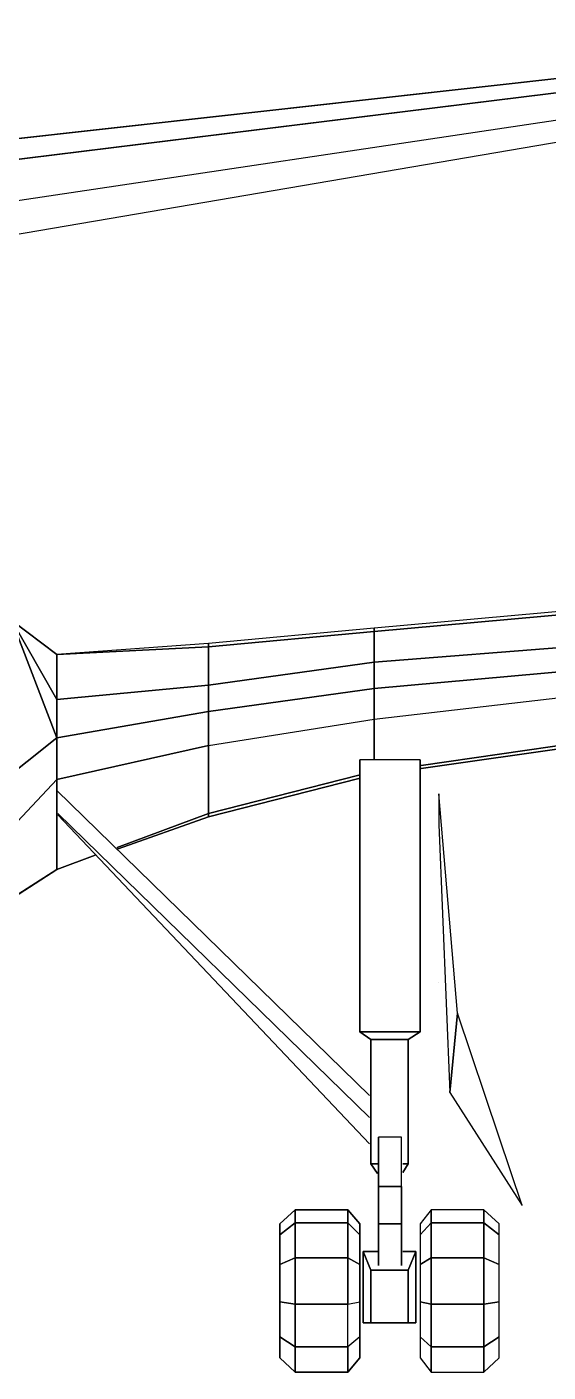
# Model space of a CAD drawing. Header units: millimetres. Extents: x -2415.6 to -2324.5, y 1851.1 to 1878.7.
# Drawn here: x -2365.24 to -2360.14, y 1851.08 to 1864.25 of the extents above; entities that cross this region are included whole.
import ezdxf

# ---------------------------------------------------------------- set-up
doc = ezdxf.new("R2010")
doc.units = ezdxf.units.MM
doc.header["$LTSCALE"] = 10
doc.layers.add('Aeronaves', color=2, linetype='Continuous')

msp = doc.modelspace()

# ---------------------------------------------------------------- linework, layer by layer
at = {"layer": 'Aeronaves'}
for p, q in [((-2366.232, 1863.054), (-2355.515, 1864.246)), ((-2355.515, 1864.246), (-2366.232, 1863.054)), ((-2366.232, 1862.84), (-2355.515, 1864.16)), ((-2355.515, 1864.16), (-2366.232, 1862.84)), ((-2355.515, 1864.01), (-2366.232, 1862.41)), ((-2355.515, 1864.01), (-2366.232, 1862.41)), ((-2366.232, 1862.066), (-2355.515, 1863.892)), ((-2366.232, 1862.066), (-2355.515, 1863.892)), ((-2358.994, 1858.619), (-2361.84, 1858.362)), ((-2358.994, 1858.619), (-2361.84, 1858.362)), ((-2358.994, 1858.587), (-2361.84, 1858.33)), ((-2361.84, 1858.33), (-2358.994, 1858.587)), ((-2365.383, 1858.437), (-2364.943, 1858.104)), ((-2364.943, 1858.104), (-2365.383, 1858.437)), ((-2365.383, 1858.437), (-2364.943, 1857.664)), ((-2364.943, 1858.104), (-2365.383, 1858.437)), ((-2365.383, 1858.437), (-2364.943, 1857.288)), ((-2364.943, 1857.664), (-2365.383, 1858.437)), ((-2365.383, 1858.437), (-2364.943, 1858.104)), ((-2364.943, 1857.288), (-2365.383, 1858.437)), ((-2361.84, 1858.362), (-2363.461, 1858.211)), ((-2361.84, 1858.362), (-2363.461, 1858.211)), ((-2361.84, 1858.33), (-2363.461, 1858.179)), ((-2363.461, 1858.179), (-2361.84, 1858.33)), ((-2361.84, 1858.33), (-2361.84, 1858.362)), ((-2361.84, 1858.362), (-2361.84, 1858.33)), ((-2361.84, 1858.33), (-2361.84, 1858.029)), ((-2361.84, 1858.029), (-2361.84, 1858.33)), ((-2363.461, 1858.211), (-2364.943, 1858.104)), ((-2363.461, 1858.211), (-2364.943, 1858.104)), ((-2363.461, 1858.179), (-2364.943, 1858.104)), ((-2364.943, 1858.104), (-2363.461, 1858.179)), ((-2363.461, 1858.179), (-2363.461, 1858.211)), ((-2363.461, 1858.211), (-2363.461, 1858.179)), ((-2363.461, 1858.179), (-2363.461, 1857.803)), ((-2363.461, 1857.803), (-2363.461, 1858.179)), ((-2358.994, 1858.254), (-2361.84, 1858.029)), ((-2361.84, 1858.029), (-2358.994, 1858.254)), ((-2364.943, 1858.104), (-2364.943, 1857.664)), ((-2364.943, 1857.664), (-2364.943, 1858.104)), ((-2361.84, 1858.029), (-2363.461, 1857.803)), ((-2363.461, 1857.803), (-2361.84, 1858.029)), ((-2361.84, 1857.771), (-2358.994, 1858.029)), ((-2361.84, 1858.029), (-2361.84, 1857.771)), ((-2361.84, 1857.771), (-2361.84, 1858.029)), ((-2358.994, 1858.029), (-2361.84, 1857.771)), ((-2363.461, 1857.803), (-2364.943, 1857.664)), ((-2364.943, 1857.664), (-2363.461, 1857.803)), ((-2363.461, 1857.803), (-2363.461, 1857.546)), ((-2363.461, 1857.546), (-2363.461, 1857.803)), ((-2363.461, 1857.546), (-2361.84, 1857.771)), ((-2361.84, 1857.771), (-2363.461, 1857.546)), ((-2361.84, 1857.47), (-2358.994, 1857.803)), ((-2361.84, 1857.47), (-2358.994, 1857.803)), ((-2361.84, 1857.771), (-2361.84, 1857.47)), ((-2361.84, 1857.47), (-2361.84, 1857.771)), ((-2364.943, 1857.664), (-2364.943, 1857.288)), ((-2364.943, 1857.288), (-2364.943, 1857.664)), ((-2364.943, 1857.288), (-2363.461, 1857.546)), ((-2363.461, 1857.546), (-2364.943, 1857.288)), ((-2363.461, 1857.546), (-2363.461, 1857.213)), ((-2363.461, 1857.213), (-2363.461, 1857.546)), ((-2363.461, 1857.213), (-2361.84, 1857.47)), ((-2363.461, 1857.213), (-2361.84, 1857.47)), ((-2361.84, 1857.084), (-2361.84, 1857.47)), ((-2361.84, 1857.47), (-2361.84, 1857.084)), ((-2361.378, 1857.019), (-2358.994, 1857.363)), ((-2358.994, 1857.363), (-2361.378, 1857.019)), ((-2364.943, 1857.288), (-2365.738, 1856.654)), ((-2365.738, 1856.654), (-2364.943, 1857.288)), ((-2364.943, 1857.288), (-2364.943, 1856.88)), ((-2364.943, 1856.88), (-2364.943, 1857.288)), ((-2364.943, 1856.88), (-2363.461, 1857.213)), ((-2363.461, 1857.213), (-2364.943, 1856.88)), ((-2363.461, 1857.213), (-2363.461, 1856.547)), ((-2363.461, 1856.547), (-2363.461, 1857.213)), ((-2358.994, 1857.331), (-2361.378, 1856.987)), ((-2361.378, 1856.987), (-2358.994, 1857.331)), ((-2361.979, 1854.41), (-2361.979, 1857.073)), ((-2361.979, 1857.073), (-2361.979, 1854.41)), ((-2361.389, 1857.073), (-2361.979, 1857.073)), ((-2361.389, 1857.073), (-2361.389, 1854.41)), ((-2361.389, 1854.41), (-2361.389, 1857.073)), ((-2364.943, 1856.88), (-2366.747, 1854.958)), ((-2366.747, 1854.958), (-2364.943, 1856.88)), ((-2364.943, 1856.88), (-2364.943, 1855.999)), ((-2364.943, 1855.999), (-2364.943, 1856.88)), ((-2361.99, 1856.923), (-2363.461, 1856.547)), ((-2363.461, 1856.547), (-2361.99, 1856.923)), ((-2361.99, 1856.891), (-2363.461, 1856.515)), ((-2363.461, 1856.515), (-2361.99, 1856.891)), ((-2361.883, 1853.787), (-2364.943, 1856.772)), ((-2361.206, 1856.74), (-2361.206, 1856.44)), ((-2361.024, 1854.593), (-2361.206, 1856.74)), ((-2364.932, 1856.547), (-2361.883, 1853.572)), ((-2361.883, 1853.572), (-2364.932, 1856.547)), ((-2364.932, 1856.536), (-2361.883, 1853.315)), ((-2361.883, 1853.315), (-2364.932, 1856.536)), ((-2363.461, 1856.547), (-2364.352, 1856.214)), ((-2364.352, 1856.214), (-2363.461, 1856.547)), ((-2363.461, 1856.515), (-2364.342, 1856.203)), ((-2364.342, 1856.203), (-2363.461, 1856.515)), ((-2363.461, 1856.547), (-2363.461, 1856.515)), ((-2363.461, 1856.515), (-2363.461, 1856.547)), ((-2361.206, 1856.44), (-2361.099, 1853.819)), ((-2364.352, 1856.214), (-2364.342, 1856.203)), ((-2364.943, 1855.999), (-2364.567, 1856.139)), ((-2364.567, 1856.139), (-2364.943, 1855.999)), ((-2364.943, 1855.999), (-2364.567, 1856.139)), ((-2366.683, 1854.893), (-2364.943, 1855.999)), ((-2364.943, 1855.999), (-2366.489, 1855.001)), ((-2366.489, 1855.001), (-2364.943, 1855.999)), ((-2364.943, 1855.999), (-2366.479, 1855.022)), ((-2361.206, 1854.893), (-2361.206, 1854.893)), ((-2361.099, 1853.819), (-2361.024, 1854.593)), ((-2361.024, 1854.593), (-2361.099, 1853.819)), ((-2360.616, 1853.379), (-2361.024, 1854.593)), ((-2361.979, 1854.41), (-2361.872, 1854.335)), ((-2361.389, 1854.41), (-2361.979, 1854.41)), ((-2361.979, 1854.41), (-2361.389, 1854.41)), ((-2361.872, 1854.335), (-2361.979, 1854.41)), ((-2361.872, 1854.335), (-2361.872, 1853.121)), ((-2361.507, 1854.335), (-2361.872, 1854.335)), ((-2361.872, 1854.335), (-2361.507, 1854.335)), ((-2361.872, 1853.121), (-2361.872, 1854.335)), ((-2361.389, 1854.41), (-2361.507, 1854.335)), ((-2361.507, 1854.335), (-2361.389, 1854.41)), ((-2361.389, 1854.41), (-2361.507, 1854.335)), ((-2361.507, 1854.335), (-2361.389, 1854.41)), ((-2361.507, 1854.335), (-2361.507, 1853.121)), ((-2361.507, 1853.121), (-2361.507, 1854.335)), ((-2361.099, 1853.819), (-2360.39, 1852.713)), ((-2361.571, 1853.379), (-2361.797, 1853.379)), ((-2361.797, 1853.379), (-2361.797, 1852.896)), ((-2361.797, 1852.896), (-2361.797, 1853.379)), ((-2361.571, 1852.896), (-2361.571, 1853.379)), ((-2361.571, 1852.896), (-2361.571, 1853.379)), ((-2360.39, 1852.713), (-2360.616, 1853.379)), ((-2361.807, 1853.121), (-2361.872, 1853.121)), ((-2361.872, 1853.121), (-2361.807, 1853.121)), ((-2361.807, 1853.025), (-2361.872, 1853.121)), ((-2361.872, 1853.121), (-2361.807, 1853.025)), ((-2361.56, 1853.036), (-2361.507, 1853.121)), ((-2361.507, 1853.121), (-2361.56, 1853.036)), ((-2361.56, 1853.121), (-2361.507, 1853.121)), ((-2361.507, 1853.121), (-2361.56, 1853.121)), ((-2361.56, 1853.121), (-2361.507, 1853.121)), ((-2361.797, 1852.896), (-2361.571, 1852.896)), ((-2361.571, 1852.896), (-2361.797, 1852.896)), ((-2361.797, 1852.896), (-2361.797, 1852.531)), ((-2361.797, 1852.531), (-2361.797, 1852.896)), ((-2361.571, 1852.896), (-2361.571, 1852.531)), ((-2361.571, 1852.531), (-2361.571, 1852.896)), ((-2362.613, 1852.67), (-2362.763, 1852.531)), ((-2362.763, 1852.531), (-2362.613, 1852.67)), ((-2362.097, 1852.67), (-2362.613, 1852.67)), ((-2362.613, 1852.67), (-2362.097, 1852.67)), ((-2362.613, 1852.542), (-2362.613, 1852.67)), ((-2362.613, 1852.67), (-2362.613, 1852.542)), ((-2362.097, 1852.67), (-2361.979, 1852.531)), ((-2361.979, 1852.531), (-2362.097, 1852.67)), ((-2361.979, 1852.531), (-2362.097, 1852.67)), ((-2362.097, 1852.67), (-2361.979, 1852.531)), ((-2362.097, 1852.542), (-2362.097, 1852.67)), ((-2362.097, 1852.67), (-2362.097, 1852.542)), ((-2361.281, 1852.67), (-2361.389, 1852.531)), ((-2361.281, 1852.67), (-2361.389, 1852.531)), ((-2361.281, 1852.67), (-2361.281, 1852.542)), ((-2360.766, 1852.67), (-2361.281, 1852.67)), ((-2360.766, 1852.67), (-2361.281, 1852.67)), ((-2361.281, 1852.542), (-2361.281, 1852.67)), ((-2360.766, 1852.67), (-2360.766, 1852.542)), ((-2360.616, 1852.531), (-2360.766, 1852.67)), ((-2360.616, 1852.531), (-2360.766, 1852.67)), ((-2360.766, 1852.542), (-2360.766, 1852.67)), ((-2362.763, 1852.423), (-2362.613, 1852.542)), ((-2362.613, 1852.542), (-2362.763, 1852.423)), ((-2362.763, 1852.531), (-2362.763, 1852.423)), ((-2362.763, 1852.423), (-2362.763, 1852.531)), ((-2362.613, 1852.542), (-2362.613, 1852.198)), ((-2362.097, 1852.542), (-2362.613, 1852.542)), ((-2362.613, 1852.542), (-2362.097, 1852.542)), ((-2362.613, 1852.198), (-2362.613, 1852.542)), ((-2362.097, 1852.198), (-2362.097, 1852.542)), ((-2362.097, 1852.542), (-2362.097, 1852.198)), ((-2361.979, 1852.423), (-2362.097, 1852.542)), ((-2362.097, 1852.542), (-2361.979, 1852.423)), ((-2361.979, 1852.423), (-2361.979, 1852.531)), ((-2361.979, 1852.531), (-2361.979, 1852.423)), ((-2361.797, 1852.123), (-2361.797, 1852.531)), ((-2361.797, 1852.531), (-2361.797, 1852.123)), ((-2361.571, 1852.531), (-2361.797, 1852.531)), ((-2361.797, 1852.531), (-2361.571, 1852.531)), ((-2361.571, 1852.123), (-2361.571, 1852.531)), ((-2361.571, 1852.531), (-2361.571, 1852.123)), ((-2361.281, 1852.542), (-2361.389, 1852.423)), ((-2361.389, 1852.423), (-2361.281, 1852.542)), ((-2361.389, 1852.531), (-2361.389, 1852.423)), ((-2361.389, 1852.531), (-2361.389, 1852.423)), ((-2361.281, 1852.542), (-2361.281, 1852.198)), ((-2361.281, 1852.542), (-2360.766, 1852.542)), ((-2360.766, 1852.542), (-2361.281, 1852.542)), ((-2361.281, 1852.198), (-2361.281, 1852.542)), ((-2360.766, 1852.542), (-2360.766, 1852.198)), ((-2360.766, 1852.542), (-2360.616, 1852.423)), ((-2360.616, 1852.423), (-2360.766, 1852.542)), ((-2360.766, 1852.198), (-2360.766, 1852.542)), ((-2360.616, 1852.423), (-2360.616, 1852.531)), ((-2360.616, 1852.423), (-2360.616, 1852.531)), ((-2362.763, 1852.423), (-2362.763, 1852.134)), ((-2362.763, 1852.134), (-2362.763, 1852.423)), ((-2361.979, 1852.423), (-2361.979, 1852.134)), ((-2361.979, 1852.134), (-2361.979, 1852.423)), ((-2361.389, 1852.423), (-2361.389, 1852.134)), ((-2361.389, 1852.423), (-2361.389, 1852.134)), ((-2360.616, 1852.134), (-2360.616, 1852.423)), ((-2360.616, 1852.134), (-2360.616, 1852.423)), ((-2361.947, 1852.262), (-2361.872, 1852.08)), ((-2361.807, 1852.262), (-2361.947, 1852.262)), ((-2361.947, 1852.262), (-2361.807, 1852.262)), ((-2361.947, 1851.564), (-2361.947, 1852.262)), ((-2361.947, 1852.262), (-2361.947, 1851.564)), ((-2361.872, 1852.08), (-2361.947, 1852.262)), ((-2361.432, 1852.262), (-2361.56, 1852.262)), ((-2361.56, 1852.262), (-2361.432, 1852.262)), ((-2361.507, 1852.08), (-2361.432, 1852.262)), ((-2361.432, 1852.262), (-2361.507, 1852.08)), ((-2361.432, 1852.262), (-2361.432, 1851.564)), ((-2361.432, 1851.564), (-2361.432, 1852.262)), ((-2362.613, 1852.198), (-2362.763, 1852.134)), ((-2362.763, 1852.134), (-2362.613, 1852.198)), ((-2362.763, 1852.134), (-2362.763, 1851.768)), ((-2362.763, 1851.768), (-2362.763, 1852.134)), ((-2362.613, 1851.747), (-2362.613, 1852.198)), ((-2362.613, 1852.198), (-2362.613, 1851.747)), ((-2362.097, 1852.198), (-2362.613, 1852.198)), ((-2362.613, 1852.198), (-2362.097, 1852.198)), ((-2361.979, 1852.134), (-2362.097, 1852.198)), ((-2362.097, 1852.198), (-2362.097, 1851.747)), ((-2362.097, 1851.747), (-2362.097, 1852.198)), ((-2362.097, 1852.198), (-2361.979, 1852.134)), ((-2361.979, 1852.134), (-2361.979, 1851.768)), ((-2361.979, 1851.768), (-2361.979, 1852.134)), ((-2361.872, 1852.08), (-2361.507, 1852.08)), ((-2361.872, 1851.564), (-2361.872, 1852.08)), ((-2361.872, 1852.08), (-2361.872, 1851.564)), ((-2361.507, 1852.08), (-2361.872, 1852.08)), ((-2361.507, 1851.564), (-2361.507, 1852.08)), ((-2361.507, 1852.08), (-2361.507, 1851.564)), ((-2361.281, 1852.198), (-2361.389, 1852.134)), ((-2361.389, 1852.134), (-2361.281, 1852.198)), ((-2361.389, 1852.134), (-2361.389, 1851.768)), ((-2361.389, 1852.134), (-2361.389, 1851.768)), ((-2361.281, 1852.198), (-2361.281, 1851.747)), ((-2361.281, 1852.198), (-2360.766, 1852.198)), ((-2360.766, 1852.198), (-2361.281, 1852.198)), ((-2361.281, 1851.747), (-2361.281, 1852.198)), ((-2360.766, 1852.198), (-2360.766, 1851.747)), ((-2360.766, 1852.198), (-2360.616, 1852.134)), ((-2360.616, 1852.134), (-2360.766, 1852.198)), ((-2360.766, 1851.747), (-2360.766, 1852.198)), ((-2360.616, 1851.768), (-2360.616, 1852.134)), ((-2360.616, 1851.768), (-2360.616, 1852.134)), ((-2362.763, 1851.768), (-2362.613, 1851.747)), ((-2362.613, 1851.747), (-2362.763, 1851.768)), ((-2362.763, 1851.768), (-2362.763, 1851.425)), ((-2362.763, 1851.425), (-2362.763, 1851.768)), ((-2362.613, 1851.328), (-2362.613, 1851.747)), ((-2362.613, 1851.747), (-2362.613, 1851.328)), ((-2362.097, 1851.747), (-2362.613, 1851.747)), ((-2362.613, 1851.747), (-2362.097, 1851.747)), ((-2362.097, 1851.747), (-2361.979, 1851.768)), ((-2362.097, 1851.747), (-2361.979, 1851.768)), ((-2362.097, 1851.328), (-2362.097, 1851.747)), ((-2362.097, 1851.328), (-2362.097, 1851.747)), ((-2361.979, 1851.425), (-2361.979, 1851.768)), ((-2361.979, 1851.768), (-2361.979, 1851.425)), ((-2361.389, 1851.768), (-2361.389, 1851.425)), ((-2361.281, 1851.747), (-2361.389, 1851.768)), ((-2361.389, 1851.768), (-2361.389, 1851.425)), ((-2361.389, 1851.768), (-2361.281, 1851.747)), ((-2361.281, 1851.747), (-2361.281, 1851.328)), ((-2361.281, 1851.747), (-2360.766, 1851.747)), ((-2360.766, 1851.747), (-2361.281, 1851.747)), ((-2361.281, 1851.328), (-2361.281, 1851.747)), ((-2360.766, 1851.747), (-2360.616, 1851.768)), ((-2360.616, 1851.768), (-2360.766, 1851.747)), ((-2360.766, 1851.747), (-2360.766, 1851.328)), ((-2360.766, 1851.328), (-2360.766, 1851.747)), ((-2360.616, 1851.425), (-2360.616, 1851.768)), ((-2360.616, 1851.425), (-2360.616, 1851.768)), ((-2361.872, 1851.564), (-2361.947, 1851.564)), ((-2361.947, 1851.564), (-2361.872, 1851.564)), ((-2361.507, 1851.564), (-2361.872, 1851.564)), ((-2361.872, 1851.564), (-2361.507, 1851.564)), ((-2361.432, 1851.564), (-2361.507, 1851.564)), ((-2361.507, 1851.564), (-2361.432, 1851.564)), ((-2362.763, 1851.221), (-2362.763, 1851.425)), ((-2362.763, 1851.425), (-2362.763, 1851.221)), ((-2362.763, 1851.425), (-2362.613, 1851.328)), ((-2362.613, 1851.328), (-2362.763, 1851.425)), ((-2361.979, 1851.425), (-2362.097, 1851.328)), ((-2361.979, 1851.425), (-2362.097, 1851.328)), ((-2361.979, 1851.425), (-2361.979, 1851.221)), ((-2361.979, 1851.221), (-2361.979, 1851.425)), ((-2361.389, 1851.425), (-2361.389, 1851.221)), ((-2361.281, 1851.328), (-2361.389, 1851.425)), ((-2361.389, 1851.425), (-2361.389, 1851.221)), ((-2361.389, 1851.425), (-2361.281, 1851.328)), ((-2360.766, 1851.328), (-2360.616, 1851.425)), ((-2360.616, 1851.425), (-2360.766, 1851.328)), ((-2360.616, 1851.221), (-2360.616, 1851.425)), ((-2360.616, 1851.221), (-2360.616, 1851.425)), ((-2362.613, 1851.081), (-2362.613, 1851.328)), ((-2362.613, 1851.328), (-2362.613, 1851.081)), ((-2362.097, 1851.328), (-2362.613, 1851.328)), ((-2362.613, 1851.328), (-2362.097, 1851.328)), ((-2362.097, 1851.081), (-2362.097, 1851.328)), ((-2362.097, 1851.328), (-2362.097, 1851.081)), ((-2361.281, 1851.328), (-2361.281, 1851.081)), ((-2361.281, 1851.328), (-2360.766, 1851.328)), ((-2360.766, 1851.328), (-2361.281, 1851.328)), ((-2361.281, 1851.081), (-2361.281, 1851.328)), ((-2360.766, 1851.328), (-2360.766, 1851.081)), ((-2360.766, 1851.081), (-2360.766, 1851.328)), ((-2362.613, 1851.081), (-2362.763, 1851.221)), ((-2362.763, 1851.221), (-2362.613, 1851.081)), ((-2361.979, 1851.221), (-2362.097, 1851.081)), ((-2362.097, 1851.081), (-2361.979, 1851.221)), ((-2361.979, 1851.221), (-2362.097, 1851.081)), ((-2362.097, 1851.081), (-2361.979, 1851.221)), ((-2362.097, 1851.081), (-2361.979, 1851.221)), ((-2361.979, 1851.221), (-2362.097, 1851.081)), ((-2362.097, 1851.081), (-2361.979, 1851.221)), ((-2361.979, 1851.221), (-2362.097, 1851.081)), ((-2361.389, 1851.221), (-2361.281, 1851.081)), ((-2361.389, 1851.221), (-2361.281, 1851.081)), ((-2360.766, 1851.081), (-2360.616, 1851.221)), ((-2360.766, 1851.081), (-2360.616, 1851.221)), ((-2362.097, 1851.081), (-2362.613, 1851.081)), ((-2362.613, 1851.081), (-2362.097, 1851.081)), ((-2361.281, 1851.081), (-2360.766, 1851.081)), ((-2361.281, 1851.081), (-2360.766, 1851.081))]:
    msp.add_line(p, q, dxfattribs=at)

doc.saveas('drawing.dxf')
